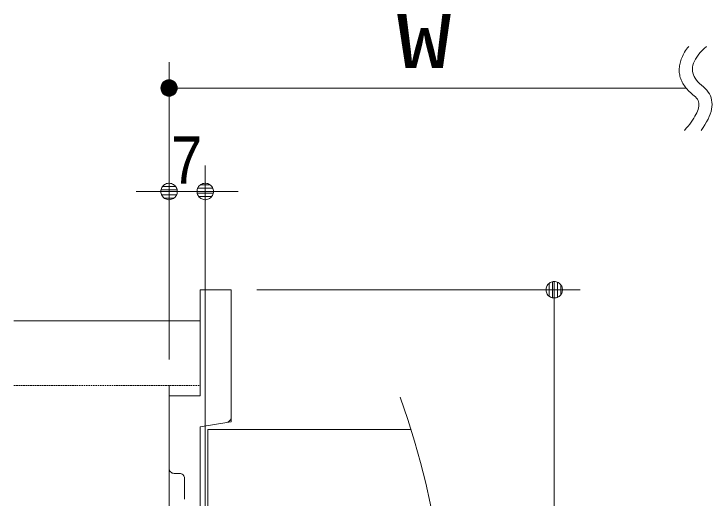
# Model space of a CAD drawing. Units: millimetres, scale not verified. Extents: x -6062 to 6062, y -3045 to 3045.
# Drawn here: x -5392 to -4852, y 1810 to 2184 of the extents above; entities that cross this region are included whole.
import ezdxf
from ezdxf.enums import TextEntityAlignment as Align

# ---------------------------------------------------------------- set-up
doc = ezdxf.new("R2010")
doc.units = ezdxf.units.MM
doc.header["$LTSCALE"] = 20
for name, pattern in [('CHAIN1', [8, 5, -1, 1, -1]), ('DASHED1', [1.8, 1.2, -0.6]), ('DOUBLE_CHAIN1', [8.8, 5, -1, 0.6, -0.6, 0.6, -1])]:
    doc.linetypes.add(name, pattern=pattern)
for name, color, linetype, lineweight in [('0-0_2寸法-1', 7, 'Continuous', 9), ('0-1_0', 7, 'Continuous', 9), ('0-3_2寸法-3', 7, 'Continuous', 9), ('0-4_3一般', 7, 'Continuous', 9)]:
    doc.layers.add(name, color=color, linetype=linetype, lineweight=lineweight)
doc.styles.add('ＭＳ ゴシック', font='')
doc.styles.add('ＭＳ Ｐゴシック', font='')
doc.styles.get('ＭＳ ゴシック').set_extended_font_data('MS Gothic')
doc.styles.get('ＭＳ Ｐゴシック').set_extended_font_data('MS PGothic')

# ---------------------------------------------------------------- blocks, each defined once
blk = doc.blocks.new('_Dot')
at = {"layer": '0-1_0'}
for p, q in [((-10, 0), (-20, 0)), ((9.78, 2), (-9.78, 2)), ((7.99, 6), (-7.99, 6)), ((9.16, -3.98), (-9.16, -3.98)), ((6, -7.98), (-6, -7.98))]:
    blk.add_line(p, q, dxfattribs=at)
for points in [[(10, 0), (9.92, 1.25), (9.69, 2.49), (9.3, 3.68), (8.76, 4.82), (8.09, 5.88), (7.29, 6.85), (6.37, 7.71), (5.36, 8.44), (4.26, 9.05), (3.09, 9.51), (1.87, 9.82), (0.63, 9.98), (-0.63, 9.98), (-1.87, 9.82), (-3.09, 9.51), (-4.26, 9.05), (-5.36, 8.44), (-6.37, 7.71), (-7.29, 6.85), (-8.09, 5.88), (-8.76, 4.82), (-9.3, 3.68), (-9.69, 2.49), (-9.92, 1.25), (-10, 0), (0, 0)], [(-10, 0), (-9.92, -1.25), (-9.69, -2.49), (-9.3, -3.68), (-8.76, -4.82), (-8.09, -5.88), (-7.29, -6.85), (-6.37, -7.71), (-5.36, -8.44), (-4.26, -9.05), (-3.09, -9.51), (-1.87, -9.82), (-0.63, -9.98), (0.63, -9.98), (1.87, -9.82), (3.09, -9.51), (4.26, -9.05), (5.36, -8.44), (6.37, -7.71), (7.29, -6.85), (8.09, -5.88), (8.76, -4.82), (9.3, -3.68), (9.69, -2.49), (9.92, -1.25), (10, 0), (0, 0)]]:
    blk.add_lwpolyline(points, close=True, dxfattribs=at)
blk = doc.blocks.new('グループ-2')
at = {"layer": '0-3_2寸法-3'}
blk.add_line((-61436, 41925.6), (-61467.9, 41880.9), dxfattribs=at)
for points in [[(-61659.7, 43180.9), (-61677, 43158.6), (-61693.2, 43136.4), (-61708.1, 43114.3), (-61721.9, 43092.3), (-61734.5, 43070.3), (-61745.9, 43048.4), (-61756.3, 43026.5), (-61765.6, 43004.9), (-61774, 42983.4), (-61781.4, 42962.1), (-61787.8, 42940.9), (-61793.3, 42919.9), (-61797.8, 42899.1), (-61801.3, 42878.4), (-61803.8, 42858), (-61805.4, 42837.6), (-61806, 42817.5), (-61805.7, 42797.5), (-61804.3, 42777.7), (-61802, 42758), (-61798.8, 42738.6), (-61794.5, 42719.2), (-61789.3, 42700.1), (-61783.1, 42681.1), (-61776, 42662.3), (-61767.8, 42643.7), (-61758.7, 42625.2), (-61748.7, 42606.9), (-61737.6, 42588.7), (-61725.6, 42570.7), (-61712.6, 42552.9), (-61698.7, 42535.3), (-61683.8, 42517.8), (-61667.9, 42500.5), (-61651, 42483.4), (-61633.2, 42466.4), (-61614.4, 42449.6), (-61594.6, 42433), (-61573.9, 42416.5)], [(-61383.4, 43180.9), (-61420.9, 43146.4), (-61454.8, 43112.5), (-61485.2, 43079), (-61512.1, 43046), (-61535.4, 43013.4), (-61555.2, 42981.4), (-61571.4, 42949.8), (-61584.1, 42918.7), (-61593.3, 42888), (-61599, 42857.8), (-61601.1, 42828.2), (-61599.7, 42798.9), (-61594.7, 42770.2), (-61586.2, 42741.9), (-61574.2, 42714.1), (-61558.7, 42686.8), (-61539.6, 42660), (-61517, 42633.6), (-61490.8, 42607.7), (-61461.2, 42582.3), (-61430, 42556.9), (-61402.1, 42530.5), (-61377.5, 42503), (-61356.1, 42474.6), (-61338.2, 42445.2), (-61323.5, 42414.7), (-61312.2, 42383.2), (-61304.2, 42350.7), (-61299.6, 42317.1), (-61298.2, 42282.6), (-61300.2, 42247), (-61305.5, 42210.4), (-61314.2, 42172.8), (-61326.2, 42134.2), (-61341.5, 42094.5), (-61360.1, 42053.8), (-61382.1, 42012.1), (-61407.3, 41969.4), (-61436, 41925.6)], [(-61573.9, 42416.5), (-61554.7, 42399.5), (-61538.5, 42381.6), (-61525.1, 42362.9), (-61514.6, 42343.2), (-61507, 42322.7), (-61502.3, 42301.3), (-61500.6, 42279), (-61501.7, 42255.8), (-61505.8, 42231.8), (-61512.7, 42206.8), (-61522, 42181.1), (-61533.3, 42154.5), (-61546.7, 42127.2), (-61562, 42099.1), (-61579.4, 42070.3), (-61598.8, 42040.7), (-61620.2, 42010.3), (-61643.6, 41979.1), (-61669, 41947.1), (-61696.4, 41914.4), (-61725.8, 41880.9)]]:
    blk.add_lwpolyline(points, dxfattribs=at)
blk = doc.blocks.new('グループ-3')
at = {"layer": '0-3_2寸法-3'}
for p, q in [((-69700, 41336.9), (-69700, 42936.9)), ((-69575.2, 42559.8), (-69824.8, 42559.8)), ((-69576.1, 42563.8), (-69823.9, 42563.8)), ((-69577.1, 42567.8), (-69822.9, 42567.8)), ((-69578, 42571.8), (-69822, 42571.8)), ((-69579, 42575.8), (-69821, 42575.8)), ((-69580.6, 42579.8), (-69819.4, 42579.8)), ((-69582.2, 42583.8), (-69817.8, 42583.8)), ((-69583.9, 42587.8), (-69816.1, 42587.8)), ((-69585.6, 42591.8), (-69814.4, 42591.8)), ((-69587.4, 42595.8), (-69812.6, 42595.8)), ((-69589.9, 42599.8), (-69810.1, 42599.8)), ((-69592.3, 42603.8), (-69807.7, 42603.8)), ((-69594.8, 42607.8), (-69805.2, 42607.8)), ((-69597.3, 42611.8), (-69802.7, 42611.8)), ((-69600.7, 42615.8), (-69799.3, 42615.8)), ((-69604.1, 42619.8), (-69795.9, 42619.8)), ((-69607.5, 42623.8), (-69792.5, 42623.8)), ((-69611.3, 42627.8), (-69788.7, 42627.8)), ((-69615.9, 42631.8), (-69784.1, 42631.8)), ((-69620.6, 42635.8), (-69779.4, 42635.8)), ((-69625.3, 42639.8), (-69774.7, 42639.8)), ((-69631.9, 42643.8), (-69768.1, 42643.8)), ((-69638.4, 42647.8), (-69761.6, 42647.8)), ((-69646.2, 42651.8), (-69753.8, 42651.8)), ((-69655.8, 42655.8), (-69744.2, 42655.8)), ((-69668.9, 42659.8), (-69731.1, 42659.8)), ((-69696.8, 42663.8), (-69703.2, 42663.8)), ((-69573, 42535.8), (-69827, 42535.8)), ((-69573.1, 42539.8), (-69826.9, 42539.8)), ((-69573.3, 42531.8), (-69826.7, 42531.8)), ((-69573.4, 42543.8), (-69826.6, 42543.8)), ((-69573.6, 42527.8), (-69826.4, 42527.8)), ((-69573.7, 42547.8), (-69826.3, 42547.8)), ((-69573.9, 42523.8), (-69826.1, 42523.8)), ((-69574, 42551.8), (-69826, 42551.8)), ((-69574.2, 42519.8), (-69825.8, 42519.8)), ((-69574.4, 42555.8), (-69825.6, 42555.8)), ((-69574.7, 42515.8), (-69825.3, 42515.8)), ((-69575.7, 42511.8), (-69824.3, 42511.8)), ((-69576.7, 42507.8), (-69823.3, 42507.8)), ((-69577.6, 42503.8), (-69822.4, 42503.8)), ((-69578.6, 42499.8), (-69821.4, 42499.8)), ((-69579.9, 42495.8), (-69820.1, 42495.8)), ((-69581.5, 42491.8), (-69818.5, 42491.8)), ((-69583.2, 42487.8), (-69816.8, 42487.8)), ((-69584.8, 42483.8), (-69815.2, 42483.8)), ((-69586.5, 42479.8), (-69813.5, 42479.8)), ((-69588.8, 42475.8), (-69811.2, 42475.8)), ((-69591.3, 42471.8), (-69808.7, 42471.8)), ((-69593.7, 42467.8), (-69806.3, 42467.8)), ((-69596.2, 42463.8), (-69803.8, 42463.8)), ((-69599.2, 42459.8), (-69800.8, 42459.8)), ((-69602.6, 42455.8), (-69797.4, 42455.8)), ((-69606, 42451.8), (-69794, 42451.8)), ((-61700, 42536.9), (-69700, 42536.9)), ((-69609.5, 42447.8), (-69790.5, 42447.8)), ((-69613.9, 42443.8), (-69786.1, 42443.8)), ((-69618.6, 42439.8), (-69781.4, 42439.8)), ((-69623.3, 42435.8), (-69776.7, 42435.8)), ((-69629, 42431.8), (-69771, 42431.8)), ((-69635.5, 42427.8), (-69764.5, 42427.8)), ((-69642.1, 42423.8), (-69757.9, 42423.8)), ((-69651.6, 42419.8), (-69748.4, 42419.8)), ((-69661.6, 42415.8), (-69738.4, 42415.8)), ((-69678.3, 42411.8), (-69721.7, 42411.8))]:
    blk.add_line(p, q, dxfattribs=at)
blk.add_circle((-69700, 42536.9), 127.1, dxfattribs=at)
blk.add_circle((-69700, 42536.9), 127.1, dxfattribs=at)
blk.add_blockref('グループ-2', (0, 0), dxfattribs=at)
at = {"layer": '0-3_2寸法-3', "style": 'ＭＳ ゴシック', "width": 1.5}
blk.add_text('W', height=836.9, dxfattribs=at).set_placement((-66180.9, 42593.7), align=Align.BOTTOM_LEFT)
blk = doc.blocks.new('グループ-23')
at = {"layer": '0-4_3一般'}
for p, q in [((-69140, 29792.9), (-69140, 29872.9)), ((-67876, 29896.9), (-69116, 29896.9)), ((-67868, 28792.9), (-67868, 29864.9)), ((-67868, 29816.9), (-67868, 27096.9)), ((-67868, 29816.9), (-66331.7, 29816.9)), ((-67860, 29878.7), (-67860, 29880.9)), ((-67228, 28707.6), (-67228, 29899.6)), ((-68943.9, 29792.9), (-69140, 29792.9)), ((-68604, 29792.9), (-68833.4, 29792.9)), ((-68740.2, 29759.3), (-68607.3, 29732.7)), ((-68588, 29709.2), (-68588, 29704.9)), ((-68580, 29768.9), (-68580, 29348.9)), ((-68276, 29720.9), (-68124, 29720.9)), ((-67708, 29804.9), (-67868, 29804.9)), ((-67868, 29804.9), (-67868, 28924.9)), ((-67748, 29724.9), (-67708, 29724.9)), ((-67748, 29644.9), (-67748, 29724.9)), ((-67708, 29724.9), (-67708, 29804.9)), ((-66748, 29724.9), (-66748, 29804.9)), ((-66588, 29804.9), (-66748, 29804.9)), ((-66708, 29724.9), (-66748, 29724.9)), ((-66708, 29644.9), (-66708, 29724.9)), ((-66588, 28924.9), (-66588, 29804.9)), ((-69044, 29656.9), (-69044, 28896.9)), ((-68612, 29680.9), (-69020, 29680.9)), ((-68356, 29640.9), (-68356, 29052.9)), ((-68044, 29640.9), (-68044, 29348.9)), ((-67708, 29564.9), (-67748, 29644.9)), ((-66748, 29564.9), (-66708, 29644.9)), ((-67708, 29324.9), (-67708, 29564.9)), ((-66748, 29324.9), (-66748, 29564.9)), ((-66828, 29416.9), (-66263.3, 29416.9)), ((-68580, 29348.9), (-68556, 29324.9)), ((-68556, 29324.9), (-68580, 29300.9)), ((-68580, 29300.9), (-68580, 28996.9)), ((-68044, 29348.9), (-68020, 29324.9)), ((-68020, 29324.9), (-68044, 29300.9)), ((-68044, 29300.9), (-68044, 29052.9)), ((-68108, 29056.9), (-68108, 28960.9)), ((-67868, 29056.9), (-68108, 29056.9)), ((-67868, 29056.9), (-67868, 28736.9)), ((-67868, 29056.9), (-67548, 29056.9)), ((-67508, 29124.9), (-66948, 29124.9)), ((-67468, 29056.9), (-66889.6, 29056.9)), ((-68932, 28972.9), (-68604, 28972.9)), ((-68276, 28972.9), (-68124, 28972.9)), ((-67988, 28956.9), (-68116, 28956.9)), ((-68116, 28956.9), (-68116, 28916.9)), ((-67972, 28960.9), (-68108, 28960.9)), ((-67988, 28916.9), (-67988, 28956.9)), ((-67988, 28956.9), (-67972, 28956.9)), ((-67972, 28736.9), (-67972, 28960.9)), ((-67252, 28976.9), (-67372, 28976.9)), ((-67372, 28768.9), (-67372, 28976.9)), ((-67252, 28768.9), (-67252, 28976.9)), ((-67052, 28976.9), (-67252, 28976.9)), ((-67052, 28696.9), (-67052, 28976.9)), ((-66854.4, 28976.9), (-67052, 28976.9)), ((-69012, 28020.9), (-69012, 28892.9)), ((-68116, 28916.9), (-68116, 28776.9)), ((-67988, 28916.9), (-67988, 28776.9)), ((-67788, 28844.9), (-66668, 28844.9)), ((-66828, 28936.9), (-66159.5, 28936.9)), ((-66146.1, 28880.9), (-66628, 28880.9)), ((-66492, 28880.9), (-66492, 28936.9)), ((-69044, 28776.9), (-69044, 28136.9)), ((-68732, 28796.9), (-67908, 28796.9)), ((-68116, 28776.9), (-68116, 28736.9)), ((-68116, 28176.9), (-68116, 28736.9)), ((-67988, 28176.9), (-67988, 28736.9)), ((-67972, 28736.9), (-67868, 28736.9)), ((-67972, 28176.9), (-67972, 28736.9)), ((-67908, 28796.9), (-67908, 28792.9)), ((-67892, 28776.9), (-67884, 28776.9)), ((-67868, 28736.9), (-67868, 28734)), ((-67868, 28734), (-67548, 28734)), ((-67468.1, 28793.5), (-67468, 28796.3)), ((-67372, 28758.2), (-67372, 28748.3)), ((-67183.2, 28768.9), (-67156, 28768.9)), ((-67132, 28168.9), (-67132, 28744.9)), ((-68812, 28196.9), (-68812, 28716.9)), ((-67052, 28696.9), (-67132, 28696.9)), ((-67468, 28536.9), (-67372, 28536.9)), ((-68821.4, 28456.9), (-69301.4, 28456.9)), ((-68556, 28456.9), (-69177.9, 28456.9)), ((-66668, 28496.9), (-66668, 28456.9)), ((-66668, 28456.9), (-66668, 28072.9)), ((-66628, 28456.9), (-66668, 28456.9)), ((-66628, 28496.9), (-66047, 28496.9)), ((-66628, 28456.9), (-66036, 28456.9)), ((-67468, 28376.9), (-67372, 28376.9)), ((-67228, 27014.1), (-67228, 28206.1)), ((-67132, 28216.9), (-67052, 28216.9)), ((-67052, 27936.9), (-67052, 28216.9)), ((-67988, 28176.9), (-68116, 28176.9)), ((-68116, 28176.9), (-68116, 28136.9)), ((-68116, 28136.9), (-68116, 27996.9)), ((-67988, 28136.9), (-67988, 28176.9)), ((-67988, 28136.9), (-67988, 27996.9)), ((-67892, 28136.9), (-67884, 28136.9)), ((-67548, 28179.8), (-67868, 28179.8)), ((-67868, 28179.8), (-67868, 28176.9)), ((-67868, 28120.9), (-67868, 27048.9)), ((-67468.1, 28120.2), (-67468, 28117.5)), ((-67468, 27856.9), (-67468, 28117.5)), ((-67372, 28155.5), (-67372, 28144.9)), ((-67372, 28144.9), (-67183.2, 28144.9)), ((-67252, 27936.9), (-67252, 28144.9)), ((-67156, 28144.9), (-67183.2, 28144.9)), ((-69044, 28016.9), (-69044, 27256.9)), ((-68116, 27996.9), (-68116, 27956.9)), ((-67988, 27956.9), (-67988, 27996.9)), ((-67868, 27988.9), (-67868, 27108.9)), ((-66668, 28068.9), (-67788, 28068.9)), ((-65895.2, 27976.9), (-66828, 27976.9)), ((-66628, 28032.9), (-65912.5, 28032.9)), ((-66588, 27108.9), (-66588, 27988.9)), ((-66492, 27976.9), (-66492, 28032.9)), ((-68932, 27940.9), (-68604, 27940.9)), ((-68580, 27612.9), (-68580, 27916.9)), ((-68276, 27940.9), (-68124, 27940.9)), ((-68116, 27956.9), (-67988, 27956.9)), ((-68108, 27952.9), (-68108, 27856.9)), ((-67988, 27956.9), (-67972, 27956.9)), ((-67052, 27936.9), (-67252, 27936.9)), ((-66854.4, 27936.9), (-67052, 27936.9)), ((-68356, 27272.9), (-68356, 27860.9)), ((-68044, 27612.9), (-68044, 27860.9)), ((-67868, 27856.9), (-67548, 27856.9)), ((-67548, 27856.9), (-67468, 27856.9)), ((-66948, 27788.9), (-67508, 27788.9)), ((-67468, 27856.9), (-66889.6, 27856.9)), ((-68580, 27612.9), (-68556, 27588.9)), ((-68556, 27588.9), (-68580, 27564.9)), ((-68580, 27144.9), (-68580, 27564.9)), ((-68044, 27612.9), (-68020, 27588.9)), ((-68020, 27588.9), (-68044, 27564.9)), ((-68044, 27272.9), (-68044, 27564.9)), ((-67708, 27348.9), (-67708, 27588.9)), ((-66748, 27348.9), (-66748, 27588.9)), ((-65739.3, 27496.9), (-66828, 27496.9)), ((-67748, 27268.9), (-67708, 27348.9)), ((-66708, 27268.9), (-66748, 27348.9)), ((-69020, 27232.9), (-68612, 27232.9)), ((-67748, 27188.9), (-67748, 27268.9)), ((-66708, 27188.9), (-66708, 27268.9)), ((-69140, 27120.9), (-69140, 27040.9)), ((-68943.9, 27120.9), (-69140, 27120.9)), ((-68604, 27120.9), (-68833.4, 27120.9)), ((-68607.3, 27181), (-68740.2, 27154.4)), ((-68588, 27208.9), (-68588, 27204.6)), ((-68276, 27192.9), (-68124, 27192.9)), ((-67708, 27188.9), (-67748, 27188.9)), ((-67708, 27108.9), (-67708, 27188.9)), ((-66748, 27188.9), (-66708, 27188.9)), ((-66748, 27108.9), (-66748, 27188.9)), ((-67876, 27016.9), (-69116, 27016.9)), ((-67868, 27108.9), (-67708, 27108.9)), ((-67868, 27096.9), (-65599.3, 27096.9)), ((-67860, 27035), (-67860, 27032.9)), ((-66748, 27108.9), (-66588, 27108.9))]:
    blk.add_line(p, q, dxfattribs=at)
at = {"layer": '0-4_3一般', "linetype": 'CHAIN1'}
blk.add_line((-69969.9, 28456.9), (-66036, 28456.9), dxfattribs=at)
at = {"layer": '0-4_3一般'}
for points in [[(-68940, 27136.9), (-69140, 27136.9), (-69140, 29776.9), (-68940, 29776.9)], [(-68880, 29811.5), (-68792.3, 29760.9), (-68755.9, 29760.9)], [(-67468, 28117.5), (-67468, 28796.3), (-67468, 29056.9), (-67548, 29056.9)], [(-69044, 28896.9), (-69020, 28896.9), (-69020, 28776.9), (-69044, 28776.9)], [(-66668, 28840.9), (-66668, 28496.9), (-66628, 28496.9)], [(-68116, 28736.9), (-67988, 28736.9), (-67988, 28776.9)], [(-67548, 28734), (-67545.2, 28734.2), (-67542.5, 28734.6), (-67539.7, 28734.9), (-67537, 28735.4), (-67534.2, 28735.9), (-67531.5, 28736.5), (-67528.8, 28737.2), (-67526.1, 28737.9), (-67523.4, 28738.7), (-67520.7, 28739.6), (-67518, 28740.5), (-67515.3, 28741.5), (-67512.6, 28742.6), (-67510, 28743.8), (-67507.3, 28745), (-67504.7, 28746.3), (-67502, 28747.7), (-67499.4, 28749.1), (-67496.8, 28750.7), (-67494.2, 28752.3), (-67491.6, 28753.9), (-67489.2, 28755.6), (-67486.9, 28757.4), (-67484.8, 28759.2), (-67482.7, 28761.1), (-67480.8, 28763), (-67479.1, 28765), (-67477.5, 28767.1), (-67475.9, 28769.2), (-67474.6, 28771.4), (-67473.3, 28773.6), (-67472.2, 28775.9), (-67471.2, 28778.2), (-67470.4, 28780.6), (-67469.7, 28783.1), (-67469.1, 28785.6), (-67468.6, 28788.2), (-67468.3, 28790.8), (-67468.1, 28793.5)], [(-67183.2, 28768.9), (-67372, 28768.9), (-67372, 28758.2)], [(-67372, 28748.3), (-67372, 28165.4), (-67372, 28155.5)], [(-69044, 28136.9), (-69020, 28136.9), (-69020, 28016.9), (-69044, 28016.9)], [(-68732, 28116.9), (-67908, 28116.9), (-67908, 28120.9)], [(-68108, 27952.9), (-67972, 27952.9), (-67972, 28176.9), (-67868, 28176.9), (-67868, 27856.9), (-68108, 27856.9)], [(-67548, 28179.8), (-67545.2, 28179.5), (-67542.5, 28179.2), (-67539.7, 28178.8), (-67537, 28178.4), (-67534.2, 28177.9), (-67531.5, 28177.3), (-67528.8, 28176.6), (-67526.1, 28175.9), (-67523.4, 28175.1), (-67520.7, 28174.2), (-67518, 28173.2), (-67515.3, 28172.2), (-67512.6, 28171.1), (-67510, 28170), (-67507.3, 28168.7), (-67504.7, 28167.4), (-67502, 28166.1), (-67499.4, 28164.6), (-67496.8, 28163.1), (-67494.2, 28161.5), (-67491.6, 28159.9), (-67489.2, 28158.2), (-67486.9, 28156.4), (-67484.8, 28154.6), (-67482.7, 28152.7), (-67480.8, 28150.7), (-67479.1, 28148.7), (-67477.5, 28146.7), (-67475.9, 28144.6), (-67474.6, 28142.4), (-67473.3, 28140.2), (-67472.2, 28137.9), (-67471.2, 28135.5), (-67470.4, 28133.1), (-67469.7, 28130.7), (-67469.1, 28128.1), (-67468.6, 28125.6), (-67468.3, 28122.9), (-67468.1, 28120.2)], [(-67252, 27936.9), (-67372, 27936.9), (-67372, 28144.9)], [(-68755.9, 27152.9), (-68792.3, 27152.9), (-68880, 27102.2)]]:
    blk.add_lwpolyline(points, dxfattribs=at)
for centre, radius, start, end in [((-69116, 29872.9), 24, 90, 180), ((-68900, 29776.9), 40, 60, 180), ((-68884, 29768.9), 56, 25.37693, 146.25101), ((-67876, 29880.9), 16, 0, 90), ((-67876, 29878.7), 16, 300, 0), ((-68943.9, 29808.9), 16, 270, 326.25101), ((-68755.9, 29680.9), 80, 78.69007, 90), ((-68612, 29709.2), 24, 0, 78.69007), ((-68604, 29768.9), 24, 0, 90), ((-68276, 29640.9), 80, 90, 180), ((-68124, 29640.9), 80, 0, 90), ((-69020, 29656.9), 24, 90, 180), ((-68612, 29704.9), 24, 270, 0), ((-66508, 29176.9), 400, 143.1301, 216.8699), ((-67508, 29324.9), 200, 180, 270), ((-66948, 29324.9), 200, 270, 0), ((-68932, 28892.9), 80, 90, 180), ((-68604, 28996.9), 24, 270, 0), ((-68276, 29052.9), 80, 180, 270), ((-68124, 29052.9), 80, 270, 0), ((-67788, 28924.9), 80, 180, 270), ((-66668, 28924.9), 80, 270, 0), ((-66628, 28840.9), 40, 90, 180), ((-68732, 28716.9), 80, 90, 180), ((-67892, 28792.9), 16, 180, 270), ((-67884, 28792.9), 16, 270, 0), ((-67156, 28744.9), 24, 0, 90), ((-68732, 28196.9), 80, 180, 270), ((-67892, 28120.9), 16, 90, 180), ((-67884, 28120.9), 16, 0, 90), ((-67156, 28168.9), 24, 270, 0), ((-68932, 28020.9), 80, 180, 270), ((-67788, 27988.9), 80, 90, 180), ((-66508, 27736.9), 400, 143.1301, 216.8699), ((-66628, 28072.9), 40, 180, 270), ((-66668, 27988.9), 80, 0, 90), ((-68604, 27916.9), 24, 0, 90), ((-68276, 27860.9), 80, 90, 180), ((-68124, 27860.9), 80, 0, 90), ((-67508, 27588.9), 200, 90, 180), ((-66948, 27588.9), 200, 0, 90), ((-69020, 27256.9), 24, 180, 270), ((-68612, 27208.9), 24, 0, 90), ((-68276, 27272.9), 80, 180, 270), ((-68124, 27272.9), 80, 270, 0), ((-68943.9, 27104.9), 16, 33.74899, 90), ((-68900, 27136.9), 40, 180, 300), ((-68884, 27144.9), 56, 213.74899, 334.62307), ((-68755.9, 27232.9), 80, 270, 281.30993), ((-68612, 27204.6), 24, 281.30993, 0), ((-68604, 27144.9), 24, 270, 0), ((-69116, 27040.9), 24, 180, 270), ((-67876, 27032.9), 16, 270, 0), ((-67876, 27035), 16, 0, 60)]:
    blk.add_arc(centre, radius, start, end, dxfattribs=at)
blk = doc.blocks.new('グループ-24')
at = {"layer": '0-4_3一般'}
blk.add_line((-65570.9, 27018.3), (-65412.3, 26596.9), dxfattribs=at)
for points in [[(-66122.4, 37756.9), (-66006.4, 37410.9), (-65901.9, 37074.1), (-65808.9, 36746.3), (-65727.3, 36427.6), (-65657.3, 36118), (-65598.8, 35817.5), (-65551.7, 35526), (-65516.2, 35243.6), (-65492.1, 34970.4), (-65479.5, 34706.1), (-65478.4, 34451), (-65488.8, 34205), (-65510.7, 33968), (-65544.1, 33740.2), (-65588.9, 33521.4), (-65645.3, 33311.7), (-65713.1, 33111.1), (-65792.5, 32919.5), (-65883.3, 32737.1), (-65985.6, 32563.7), (-66086.9, 32388.4), (-66174.4, 32200.1), (-66248.3, 31998.9), (-66308.5, 31784.7), (-66355, 31557.6), (-66387.9, 31317.6), (-66407.1, 31064.6), (-66412.6, 30798.6), (-66404.5, 30519.7), (-66382.6, 30227.8), (-66347.1, 29923), (-66297.9, 29605.2), (-66235.1, 29274.5), (-66158.6, 28930.8), (-66068.4, 28574.2), (-65964.5, 28204.7), (-65847, 27822.1), (-65715.8, 27426.7), (-65570.9, 27018.3)], [(-66381.4, 30216.9), (-69100, 30216.9), (-69100, 33736.9), (-65545.3, 33736.9), (-69100, 33736.9), (-69100, 37256.9), (-65957.9, 37256.9)]]:
    blk.add_lwpolyline(points, dxfattribs=at)
blk.add_blockref('グループ-23', (0, 0), dxfattribs=at)
blk = doc.blocks.new('グループ-25')
at = {"layer": '0-4_3一般'}
for p, q in [((-68740, 37444.7), (-68740, 39416.9)), ((-72100, 38936.9), (-69220, 38936.9)), ((-69700, 37936.9), (-69700, 26176.9)), ((-69700, 36656.9), (-69700, 37776.9)), ((-69700, 37776.9), (-69220, 37776.9)), ((-68806.8, 37365.7), (-69220, 37296.9)), ((-69220, 35912.9), (-69220, 37296.9)), ((-69540, 36576.9), (-69620, 36576.9)), ((-69460, 36176.9), (-69460, 36496.9))]:
    blk.add_line(p, q, dxfattribs=at)
at = {"layer": '0-4_3一般', "linetype": 'DASHED1'}
blk.add_line((-72100, 37936.9), (-69220, 37936.9), dxfattribs=at)
at = {"layer": '0-4_3一般', "linetype": 'DOUBLE_CHAIN1'}
for p in [(-68806.8, 37365.7), (-68740, 37444.7)]:
    blk.add_line(p, (-68740, 37376.9), dxfattribs=at)
at = {"layer": '0-4_3一般'}
blk.add_lwpolyline([(-69220, 37776.9), (-69220, 39416.9), (-68740, 39416.9)], dxfattribs=at)
for centre, start, end in [((-68820, 37444.7), 279.46232, 319.73116), ((-68820, 37444.7), 319.73116, 0), ((-69620, 36656.9), 180, 225), ((-69620, 36656.9), 225, 270), ((-69540, 36496.9), 45, 90), ((-69540, 36496.9), 0, 45)]:
    blk.add_arc(centre, 80, start, end, dxfattribs=at)
blk.add_blockref('グループ-24', (0, 0), dxfattribs=at)

msp = doc.modelspace()

# ---------------------------------------------------------------- linework, layer by layer
at = {"layer": '0-0_2寸法-1'}
for p, q in [((-5272.5, 1916.84), (-5272.5, 2066.84)), ((-5244.5, 1513.64), (-5244.5, 2066.84)), ((-5285.21, 2046.84), (-5297.92, 2046.84)), ((-5244.5, 2046.84), (-5272.5, 2046.84)), ((-5231.79, 2046.84), (-5219.08, 2046.84)), ((-5204.5, 1970.84), (-4954.5, 1970.84)), ((-4974.5, 1958.13), (-4974.5, 1247.56))]:
    msp.add_line(p, q, dxfattribs=at)

# ---------------------------------------------------------------- block references
at = {"layer": '0-0_2寸法-1', "xscale": 0.6356201, "yscale": 0.6356201}
msp.add_blockref('_Dot', (-5272.5, 2046.84), dxfattribs=at)
for p, rotation in [((-5244.5, 2046.84), 180), ((-4974.5, 1970.84), 90)]:
    msp.add_blockref('_Dot', p, dxfattribs=dict(at, rotation=rotation))
at = {"layer": '0-3_2寸法-3', "xscale": 0.05, "yscale": 0.05}
msp.add_blockref('グループ-3', (-1787.5, 0), dxfattribs=at)
at = {"layer": '0-4_3一般', "xscale": 0.05, "yscale": 0.05}
msp.add_blockref('グループ-25', (-1787.5, 0), dxfattribs=at)

# ---------------------------------------------------------------- texts
at = {"layer": '0-0_2寸法-1', "style": 'ＭＳ Ｐゴシック', "width": 0.9}
msp.add_text('7', height=36.66, dxfattribs=at).set_placement((-5270.9, 2041.79), align=Align.BOTTOM_LEFT)

doc.saveas('drawing.dxf')
